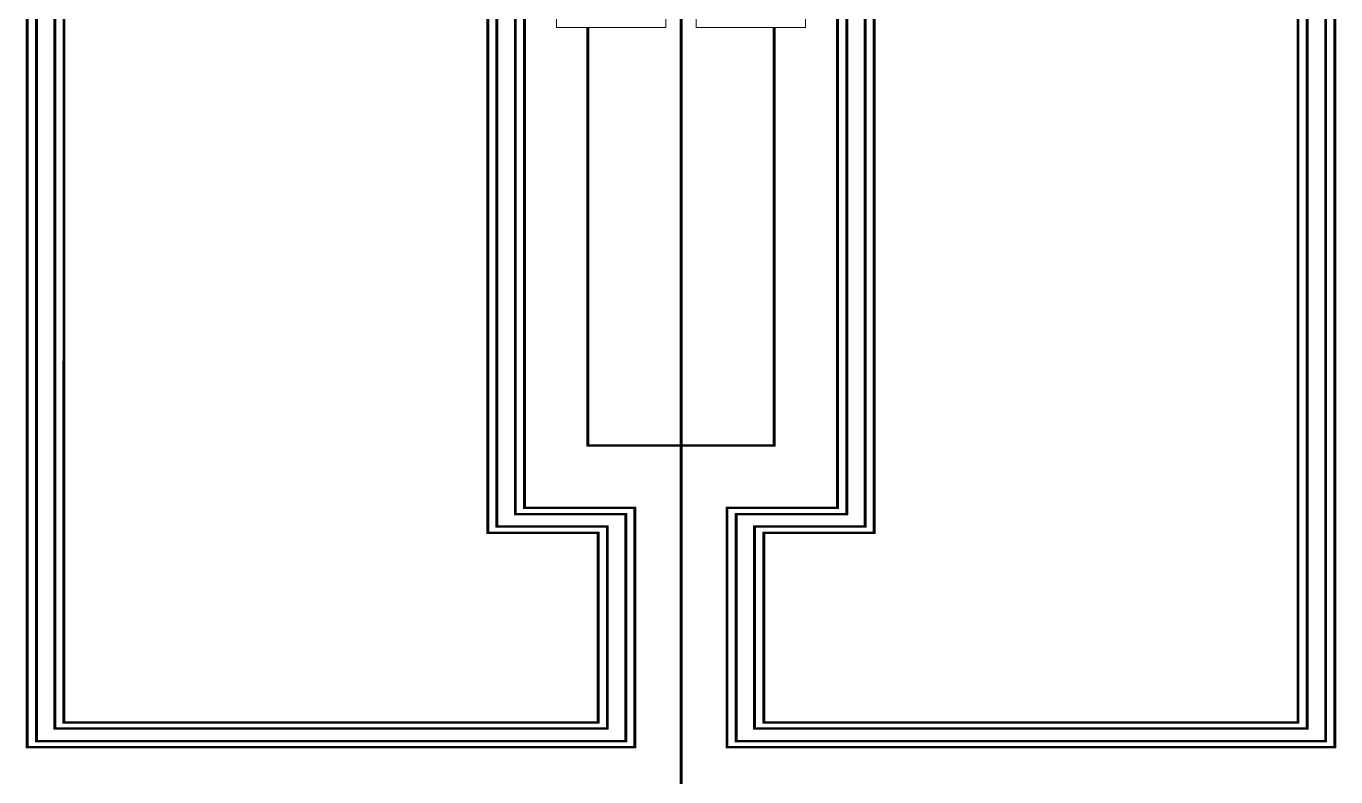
# Model space of a CAD drawing. Extents: x 44111 to 90315, y 4379 to 151689.
# Drawn here: x 62193 to 63928, y 131771 to 132765 of the extents above; entities that cross this region are included whole.
import ezdxf

# ---------------------------------------------------------------- set-up
doc = ezdxf.new("R2010")
doc.units = 0
doc.header["$LTSCALE"] = 1000
doc.header["$MEASUREMENT"] = 0
doc.layers.add('细线', color=8, linetype='Continuous', lineweight=0)

msp = doc.modelspace()

# ---------------------------------------------------------------- linework, layer by layer
at = {"layer": '细线'}
for p, q in [((63913.3, 131818.9), (63913.3, 134654.5)), ((63914.6, 134655.4), (63914.6, 131818)), ((63915.9, 134656.3), (63915.9, 131817.1)), ((63925.5, 131810.7), (63925.5, 134662.7)), ((63926.8, 134663.6), (63926.8, 131809.7)), ((63928.1, 134664.6), (63928.1, 131808.8)), ((63888.9, 131835.4), (63888.9, 134638)), ((63890.2, 134638.9), (63890.2, 131834.5)), ((63891.5, 134639.9), (63891.5, 131833.5)), ((63876.7, 131843.6), (63876.7, 134629.8)), ((63878, 131842.7), (63878, 134630.7)), ((63879.3, 134631.6), (63879.3, 131841.8)), ((62803.3, 134379.5), (62803.3, 132092.9)), ((62804.6, 134378.6), (62804.6, 132093.9)), ((62805.9, 132094.8), (62805.9, 134377.7)), ((63315.4, 132094.8), (63315.4, 134377.7)), ((63316.7, 134378.6), (63316.7, 132093.9)), ((63318, 134379.5), (63318, 132092.9)), ((62815.5, 134371.3), (62815.5, 132101.2)), ((62816.8, 132102.1), (62816.8, 134370.4)), ((62818.1, 132103), (62818.1, 134369.4)), ((63303.3, 132103), (63303.3, 134369.4)), ((63304.6, 132102.1), (63304.6, 134370.4)), ((63305.9, 134371.3), (63305.9, 132101.2)), ((62839.9, 134354.8), (62839.9, 132117.6)), ((62841.2, 132118.6), (62841.2, 134353.9)), ((62842.5, 132119.5), (62842.5, 134353)), ((62852.1, 134346.6), (62852.1, 132125.9)), ((62853.4, 132126.8), (62853.4, 134345.7)), ((62854.7, 132127.7), (62854.7, 134344.7)), ((63266.7, 132127.7), (63266.7, 134344.7)), ((63268, 132126.8), (63268, 134345.7)), ((63269.3, 134346.6), (63269.3, 132125.9)), ((63278.9, 132119.5), (63278.9, 134353)), ((63280.2, 132118.6), (63280.2, 134353.9)), ((63281.5, 134354.8), (63281.5, 132117.6)), ((63059.4, 134258.5), (63059.4, 132210.4)), ((63060.7, 134259.4), (63060.7, 132209.4)), ((63062, 134258.5), (63062, 132210.4)), ((63040.7, 132763.1), (63040.7, 132891.5)), ((63080.7, 132763.1), (63080.7, 132891.5)), ((62895.6, 132846.5), (62895.6, 132763.1)), ((63225.8, 132846.5), (63225.8, 132763.1)), ((62193.3, 132819.2), (62193.3, 131808.8)), ((62194.6, 132819.2), (62194.6, 131809.7)), ((62195.9, 131810.7), (62195.9, 132819.2)), ((62205.5, 132819.2), (62205.5, 131817.1)), ((62206.8, 132819.2), (62206.8, 131818)), ((62208.1, 131818.9), (62208.1, 132819.2)), ((62229.9, 132819.2), (62229.9, 131833.5)), ((62231.2, 132819.2), (62231.2, 131834.5)), ((62232.5, 131835.4), (62232.5, 132819.2)), ((62242.1, 132819.2), (62242, 131841.8)), ((62243.3, 131842.7), (62243.3, 132819.2)), ((62244.6, 131843.6), (62244.6, 132819.2)), ((62895.6, 132763.1), (62935.8, 132763.1)), ((62935.8, 132763.1), (62935.8, 132208.5)), ((62935.8, 132763.1), (62937.1, 132763.1)), ((62937.1, 132763.1), (62937.1, 132209.4)), ((62937.1, 132763.1), (62938.4, 132763.1)), ((62938.4, 132210.4), (62938.4, 132763.1)), ((62938.4, 132763.1), (63040.7, 132763.1)), ((63182.9, 132763.1), (63080.7, 132763.1)), ((63182.9, 132210.4), (63182.9, 132763.1)), ((63182.9, 132763.1), (63184.2, 132763.1)), ((63184.2, 132763.1), (63184.2, 132209.4)), ((63184.2, 132763.1), (63185.5, 132763.1)), ((63185.5, 132763.1), (63185.5, 132208.5)), ((63225.8, 132763.1), (63185.5, 132763.1)), ((62937.1, 132209.4), (62935.8, 132208.5)), ((62935.8, 132208.5), (63001, 132208.5)), ((62937.1, 132209.4), (62938.4, 132210.4)), ((62937.1, 132209.4), (63001, 132209.4)), ((63001, 132210.4), (62938.4, 132210.4)), ((63001, 132210.4), (63001, 132209.4)), ((63002.1, 132210.4), (63001, 132210.4)), ((63001, 132209.4), (63001, 132208.5)), ((63001, 132209.4), (63002.1, 132209.4)), ((63001, 132208.5), (63002.1, 132208.5)), ((63002.1, 132210.4), (63002.1, 132209.4)), ((63003.3, 132210.4), (63002.1, 132210.4)), ((63002.1, 132209.4), (63002.1, 132208.5)), ((63002.1, 132209.4), (63003.3, 132209.4)), ((63002.1, 132208.5), (63003.3, 132208.5)), ((63003.3, 132209.4), (63003.3, 132210.4)), ((63011.9, 132210.4), (63003.3, 132210.4)), ((63003.3, 132208.5), (63003.3, 132209.4)), ((63003.3, 132209.4), (63011.9, 132209.4)), ((63003.3, 132208.5), (63011.9, 132208.5)), ((63011.9, 132210.4), (63011.9, 132209.4)), ((63013.1, 132210.4), (63011.9, 132210.4)), ((63011.9, 132209.4), (63011.9, 132208.5)), ((63011.9, 132209.4), (63013.1, 132209.4)), ((63011.9, 132208.5), (63013.1, 132208.5)), ((63013.1, 132210.4), (63013.1, 132209.4)), ((63014.3, 132210.4), (63013.1, 132210.4)), ((63013.1, 132209.4), (63013.1, 132208.5)), ((63013.1, 132209.4), (63014.3, 132209.4)), ((63013.1, 132208.5), (63014.3, 132208.5)), ((63014.3, 132209.4), (63014.3, 132210.4)), ((63033.9, 132210.4), (63014.3, 132210.4)), ((63014.3, 132208.5), (63014.3, 132209.4)), ((63014.3, 132209.4), (63033.9, 132209.4)), ((63014.3, 132208.5), (63033.9, 132208.5)), ((63033.9, 132210.4), (63033.9, 132209.4)), ((63035, 132210.4), (63033.9, 132210.4)), ((63033.9, 132209.4), (63033.9, 132208.5)), ((63033.9, 132209.4), (63035, 132209.4)), ((63033.9, 132208.5), (63035, 132208.5)), ((63035, 132210.4), (63035, 132209.4)), ((63036.2, 132210.4), (63035, 132210.4)), ((63035, 132209.4), (63035, 132208.5)), ((63035, 132209.4), (63036.2, 132209.4)), ((63035, 132208.5), (63036.2, 132208.5)), ((63036.2, 132209.4), (63036.2, 132210.4)), ((63044.9, 132210.4), (63036.2, 132210.4)), ((63036.2, 132208.5), (63036.2, 132209.4)), ((63036.2, 132209.4), (63044.9, 132209.4)), ((63036.2, 132208.5), (63044.9, 132208.5)), ((63044.9, 132210.4), (63044.9, 132209.4)), ((63046, 132210.4), (63044.9, 132210.4)), ((63044.9, 132209.4), (63044.9, 132208.5)), ((63044.9, 132209.4), (63046, 132209.4)), ((63044.9, 132208.5), (63046, 132208.5)), ((63046, 132209.4), (63046, 132210.4)), ((63047.2, 132210.4), (63046, 132210.4)), ((63046, 132208.5), (63046, 132209.4)), ((63046, 132209.4), (63047.2, 132209.4)), ((63046, 132208.5), (63047.2, 132208.5)), ((63047.2, 132209.4), (63047.2, 132210.4)), ((63059.4, 132210.4), (63047.2, 132210.4)), ((63047.2, 132208.5), (63047.2, 132209.4)), ((63047.2, 132209.4), (63060.7, 132209.4)), ((63047.2, 132208.5), (63059.4, 132208.5)), ((63060.7, 132209.4), (63059.4, 132210.4)), ((63060.7, 132209.4), (63059.4, 132208.5)), ((63059.4, 132208.5), (63059.4, 131720.1)), ((63060.7, 132209.4), (63062, 132210.4)), ((63184.2, 132209.4), (63060.7, 132209.4)), ((63060.7, 132209.4), (63062, 132208.5)), ((63060.7, 132209.4), (63060.7, 131719.2)), ((63062, 132210.4), (63182.9, 132210.4)), ((63185.5, 132208.5), (63062, 132208.5)), ((63062, 132208.5), (63062, 131720.1)), ((63184.2, 132209.4), (63182.9, 132210.4)), ((63184.2, 132209.4), (63185.5, 132208.5)), ((62853.4, 132126.8), (62852.1, 132125.9)), ((62852.1, 132125.9), (62881.4, 132125.9)), ((62853.4, 132126.8), (62854.7, 132127.7)), ((62881.4, 132126.8), (62853.4, 132126.8)), ((62881.4, 132127.7), (62854.7, 132127.7)), ((62881.4, 132127.7), (62881.4, 132126.8)), ((62882.6, 132127.7), (62881.4, 132127.7)), ((62881.4, 132126.8), (62881.4, 132125.9)), ((62882.6, 132126.8), (62881.4, 132126.8)), ((62881.4, 132125.9), (62882.6, 132125.9)), ((62882.6, 132126.8), (62882.6, 132127.7)), ((63001, 132127.7), (62882.6, 132127.7)), ((62882.6, 132125.9), (62882.6, 132126.8)), ((62999.7, 132126.8), (62882.6, 132126.8)), ((62882.6, 132125.9), (62998.4, 132125.9)), ((62999.7, 132126.8), (62998.4, 132125.9)), ((62998.4, 132125.9), (62998.4, 131810.7)), ((62999.7, 132126.8), (63001, 132127.7)), ((62999.7, 131809.7), (62999.7, 132126.8)), ((63001, 131808.8), (63001, 132127.7)), ((63120.3, 131808.8), (63120.3, 132127.7)), ((63121.6, 132126.8), (63120.3, 132127.7)), ((63120.3, 132127.7), (63266.7, 132127.7)), ((63121.6, 132126.8), (63268, 132126.8)), ((63121.6, 131809.7), (63121.6, 132126.8)), ((63121.6, 132126.8), (63122.9, 132125.9)), ((63122.9, 132125.9), (63122.9, 131810.7)), ((63269.3, 132125.9), (63122.9, 132125.9)), ((63268, 132126.8), (63266.7, 132127.7)), ((63268, 132126.8), (63269.3, 132125.9)), ((62841.2, 132118.6), (62839.9, 132117.6)), ((62839.9, 132117.6), (62881.4, 132117.6)), ((62841.2, 132118.6), (62842.5, 132119.5)), ((62881.4, 132118.6), (62841.2, 132118.6)), ((62881.4, 132119.5), (62842.5, 132119.5)), ((62881.4, 132119.5), (62881.4, 132118.6)), ((62882.6, 132119.5), (62881.4, 132119.5)), ((62881.4, 132118.6), (62881.4, 132117.6)), ((62882.6, 132118.6), (62881.4, 132118.6)), ((62881.4, 132117.6), (62882.6, 132117.6)), ((62882.6, 132118.6), (62882.6, 132119.5)), ((62988.8, 132119.5), (62882.6, 132119.5)), ((62882.6, 132117.6), (62882.6, 132118.6)), ((62987.5, 132118.6), (62882.6, 132118.6)), ((62882.6, 132117.6), (62986.2, 132117.6)), ((62987.5, 132118.6), (62986.2, 132117.6)), ((62986.2, 132117.6), (62986.2, 131818.9)), ((62987.5, 132118.6), (62988.8, 132119.5)), ((62987.5, 132118.6), (62987.5, 131818)), ((62988.8, 131817.1), (62988.8, 132119.5)), ((63133.8, 132118.6), (63132.5, 132119.5)), ((63132.5, 132119.5), (63278.9, 132119.5)), ((63132.5, 131843.6), (63132.5, 132119.5)), ((63133.8, 132118.6), (63280.2, 132118.6)), ((63133.8, 132118.6), (63135.1, 132117.6)), ((63133.8, 132118.6), (63133.8, 131843.6)), ((63281.5, 132117.6), (63135.1, 132117.6)), ((63135.1, 132117.6), (63135.1, 131843.6)), ((63280.2, 132118.6), (63278.9, 132119.5)), ((63280.2, 132118.6), (63281.5, 132117.6)), ((62804.6, 132093.9), (62803.3, 132092.9)), ((62803.3, 132092.9), (62881.4, 132092.9)), ((62804.6, 132093.9), (62805.9, 132094.8)), ((62804.6, 132093.9), (62881.4, 132093.9)), ((62881.4, 132094.8), (62805.9, 132094.8)), ((62816.8, 132102.1), (62815.5, 132101.2)), ((62815.5, 132101.2), (62881.4, 132101.2)), ((62816.8, 132102.1), (62818.1, 132103)), ((62881.4, 132102.1), (62816.8, 132102.1)), ((62881.4, 132103), (62818.1, 132103)), ((62881.4, 132103), (62881.4, 132102.1)), ((62882.6, 132103), (62881.4, 132103)), ((62881.4, 132102.1), (62881.4, 132101.2)), ((62882.6, 132102.1), (62881.4, 132102.1)), ((62881.4, 132101.2), (62882.6, 132101.2)), ((62881.4, 132094.8), (62881.4, 132093.9)), ((62882.6, 132094.8), (62881.4, 132094.8)), ((62881.4, 132093.9), (62881.4, 132092.9)), ((62881.4, 132093.9), (62882.6, 132093.9)), ((62881.4, 132092.9), (62882.6, 132092.9)), ((62882.6, 132102.1), (62882.6, 132103)), ((62964.4, 132103), (62882.6, 132103)), ((62882.6, 132101.2), (62882.6, 132102.1)), ((62963.1, 132102.1), (62882.6, 132102.1)), ((62882.6, 132101.2), (62961.8, 132101.2)), ((62882.6, 132093.9), (62882.6, 132094.8)), ((62952.2, 132094.8), (62882.6, 132094.8)), ((62882.6, 132092.9), (62882.6, 132093.9)), ((62882.6, 132093.9), (62950.9, 132093.9)), ((62882.6, 132092.9), (62949.6, 132092.9)), ((62950.9, 132093.9), (62949.6, 132092.9)), ((62949.6, 132092.9), (62949.6, 131843.6)), ((62950.9, 132093.9), (62952.2, 132094.8)), ((62950.9, 132093.9), (62950.9, 131842.7)), ((62952.2, 131841.8), (62952.2, 132094.8)), ((62963.1, 132102.1), (62961.8, 132101.2)), ((62961.8, 132101.2), (62961.8, 131835.4)), ((62963.1, 132102.1), (62964.4, 132103)), ((62963.1, 132102.1), (62963.1, 131834.5)), ((62964.4, 131833.5), (62964.4, 132103)), ((63158.2, 132102.1), (63156.9, 132103)), ((63156.9, 132103), (63303.3, 132103)), ((63156.9, 131843.6), (63156.9, 132103)), ((63158.2, 132102.1), (63304.6, 132102.1)), ((63158.2, 132102.1), (63159.5, 132101.2)), ((63158.2, 132102.1), (63158.2, 131843.6)), ((63305.9, 132101.2), (63159.5, 132101.2)), ((63159.5, 132101.2), (63159.5, 131843.6)), ((63170.4, 132093.9), (63169.1, 132094.8)), ((63169.1, 132094.8), (63315.4, 132094.8)), ((63169.1, 131841.8), (63169.1, 132094.8)), ((63170.4, 132093.9), (63170.4, 131842.7)), ((63316.7, 132093.9), (63170.4, 132093.9)), ((63170.4, 132093.9), (63171.7, 132092.9)), ((63171.7, 132092.9), (63171.7, 131843.6)), ((63318, 132092.9), (63171.7, 132092.9)), ((63304.6, 132102.1), (63303.3, 132103)), ((63304.6, 132102.1), (63305.9, 132101.2)), ((63316.7, 132093.9), (63315.4, 132094.8)), ((63316.7, 132093.9), (63318, 132092.9)), ((62229.9, 131833.5), (62881.4, 131833.5)), ((62881.4, 131834.5), (62231.2, 131834.5)), ((62881.4, 131835.4), (62232.5, 131835.4)), ((62242, 131841.8), (62881.4, 131841.8)), ((62243.3, 131842.7), (62881.4, 131842.7)), ((62881.4, 131843.6), (62244.6, 131843.6)), ((62881.4, 131843.6), (62881.4, 131842.7)), ((62882.6, 131843.6), (62881.4, 131843.6)), ((62881.4, 131842.7), (62881.4, 131841.8)), ((62881.4, 131842.7), (62882.6, 131842.7)), ((62881.4, 131841.8), (62882.6, 131841.8)), ((62881.4, 131835.4), (62881.4, 131834.5)), ((62882.6, 131835.4), (62881.4, 131835.4)), ((62881.4, 131834.5), (62881.4, 131833.5)), ((62882.6, 131834.5), (62881.4, 131834.5)), ((62881.4, 131833.5), (62882.6, 131833.5)), ((62882.6, 131842.7), (62882.6, 131843.6)), ((62949.6, 131843.6), (62882.6, 131843.6)), ((62882.6, 131841.8), (62882.6, 131842.7)), ((62882.6, 131842.7), (62950.9, 131842.7)), ((62882.6, 131841.8), (62952.2, 131841.8)), ((62882.6, 131834.5), (62882.6, 131835.4)), ((62961.8, 131835.4), (62882.6, 131835.4)), ((62882.6, 131833.5), (62882.6, 131834.5)), ((62963.1, 131834.5), (62882.6, 131834.5)), ((62882.6, 131833.5), (62964.4, 131833.5)), ((62950.9, 131842.7), (62949.6, 131843.6)), ((62950.9, 131842.7), (62952.2, 131841.8)), ((62963.1, 131834.5), (62961.8, 131835.4)), ((62963.1, 131834.5), (62964.4, 131833.5)), ((63133.8, 131843.6), (63132.5, 131843.6)), ((63132.5, 131842.7), (63132.5, 131843.6)), ((63132.5, 131842.7), (63133.8, 131842.7)), ((63132.5, 131841.8), (63132.5, 131842.7)), ((63132.5, 131841.8), (63133.8, 131841.8)), ((63132.5, 131835.4), (63132.5, 131841.8)), ((63133.8, 131835.4), (63132.5, 131835.4)), ((63132.5, 131834.5), (63132.5, 131835.4)), ((63133.8, 131834.5), (63132.5, 131834.5)), ((63132.5, 131833.5), (63132.5, 131834.5)), ((63132.5, 131833.5), (63133.8, 131833.5)), ((63132.5, 131818.9), (63132.5, 131833.5)), ((63135.1, 131843.6), (63133.8, 131843.6)), ((63133.8, 131843.6), (63133.8, 131842.7)), ((63133.8, 131842.7), (63135.1, 131842.7)), ((63133.8, 131842.7), (63133.8, 131841.8)), ((63133.8, 131841.8), (63135.1, 131841.8)), ((63133.8, 131841.8), (63133.8, 131835.4)), ((63135.1, 131835.4), (63133.8, 131835.4)), ((63133.8, 131835.4), (63133.8, 131834.5)), ((63135.1, 131834.5), (63133.8, 131834.5)), ((63133.8, 131834.5), (63133.8, 131833.5)), ((63133.8, 131833.5), (63135.1, 131833.5)), ((63133.8, 131833.5), (63133.8, 131818.9)), ((63135.1, 131843.6), (63135.1, 131842.7)), ((63135.1, 131842.7), (63135.1, 131841.8)), ((63135.1, 131841.8), (63135.1, 131835.4)), ((63135.1, 131835.4), (63135.1, 131834.5)), ((63135.1, 131834.5), (63135.1, 131833.5)), ((63135.1, 131833.5), (63135.1, 131818.9)), ((63158.2, 131843.6), (63156.9, 131843.6)), ((63156.9, 131842.7), (63156.9, 131843.6)), ((63156.9, 131842.7), (63158.2, 131842.7)), ((63156.9, 131841.8), (63156.9, 131842.7)), ((63156.9, 131841.8), (63158.2, 131841.8)), ((63156.9, 131835.4), (63156.9, 131841.8)), ((63158.2, 131835.4), (63156.9, 131835.4)), ((63156.9, 131834.5), (63156.9, 131835.4)), ((63158.2, 131834.5), (63156.9, 131833.5)), ((63156.9, 131833.5), (63156.9, 131834.5)), ((63158.2, 131834.5), (63156.9, 131834.5)), ((63156.9, 131833.5), (63891.5, 131833.5)), ((63159.5, 131843.6), (63158.2, 131843.6)), ((63158.2, 131843.6), (63158.2, 131842.7)), ((63158.2, 131842.7), (63159.5, 131842.7)), ((63158.2, 131842.7), (63158.2, 131841.8)), ((63158.2, 131841.8), (63159.5, 131841.8)), ((63158.2, 131841.8), (63158.2, 131835.4)), ((63158.2, 131834.5), (63159.5, 131835.4)), ((63158.2, 131835.4), (63158.2, 131834.5)), ((63159.5, 131835.4), (63158.2, 131835.4)), ((63890.2, 131834.5), (63158.2, 131834.5)), ((63159.5, 131843.6), (63159.5, 131842.7)), ((63159.5, 131842.7), (63159.5, 131841.8)), ((63159.5, 131841.8), (63159.5, 131835.4)), ((63159.5, 131835.4), (63888.9, 131835.4)), ((63170.4, 131842.7), (63169.1, 131841.8)), ((63169.1, 131841.8), (63879.3, 131841.8)), ((63170.4, 131842.7), (63171.7, 131843.6)), ((63170.4, 131842.7), (63878, 131842.7)), ((63171.7, 131843.6), (63876.7, 131843.6)), ((62194.6, 131809.7), (62881.4, 131809.7)), ((62881.4, 131810.7), (62195.9, 131810.7)), ((62205.5, 131817.1), (62881.4, 131817.1)), ((62206.8, 131818), (62881.4, 131818)), ((62881.4, 131818.9), (62208.1, 131818.9)), ((62881.4, 131818.9), (62881.4, 131818)), ((62882.6, 131818.9), (62881.4, 131818.9)), ((62881.4, 131818), (62881.4, 131817.1)), ((62881.4, 131818), (62882.6, 131818)), ((62881.4, 131817.1), (62882.6, 131817.1)), ((62881.4, 131810.7), (62881.4, 131809.7)), ((62882.6, 131810.7), (62881.4, 131810.7)), ((62881.4, 131809.7), (62881.4, 131808.8)), ((62881.4, 131809.7), (62882.6, 131809.7)), ((62882.6, 131818), (62882.6, 131818.9)), ((62986.2, 131818.9), (62882.6, 131818.9)), ((62882.6, 131817.1), (62882.6, 131818)), ((62882.6, 131818), (62987.5, 131818)), ((62882.6, 131817.1), (62988.8, 131817.1)), ((62882.6, 131809.7), (62882.6, 131810.7)), ((62998.4, 131810.7), (62882.6, 131810.7)), ((62882.6, 131808.8), (62882.6, 131809.7)), ((62882.6, 131809.7), (62999.7, 131809.7)), ((62987.5, 131818), (62986.2, 131818.9)), ((62987.5, 131818), (62988.8, 131817.1)), ((62999.7, 131809.7), (62998.4, 131810.7)), ((62999.7, 131809.7), (63001, 131808.8)), ((63121.6, 131809.7), (63120.3, 131808.8)), ((63121.6, 131809.7), (63122.9, 131810.7)), ((63121.6, 131809.7), (63926.8, 131809.7)), ((63925.5, 131810.7), (63122.9, 131810.7)), ((63133.8, 131818.9), (63132.5, 131818.9)), ((63132.5, 131818), (63132.5, 131818.9)), ((63133.8, 131818), (63132.5, 131817.1)), ((63132.5, 131817.1), (63132.5, 131818)), ((63132.5, 131818), (63133.8, 131818)), ((63132.5, 131817.1), (63915.9, 131817.1)), ((63133.8, 131818), (63135.1, 131818.9)), ((63133.8, 131818.9), (63133.8, 131818)), ((63135.1, 131818.9), (63133.8, 131818.9)), ((63133.8, 131818), (63914.6, 131818)), ((63135.1, 131818.9), (63913.3, 131818.9)), ((62193.3, 131808.8), (62881.4, 131808.8)), ((62881.4, 131808.8), (62882.6, 131808.8)), ((62882.6, 131808.8), (63001, 131808.8)), ((63120.3, 131808.8), (63928.1, 131808.8))]:
    msp.add_line(p, q, dxfattribs=at)

doc.saveas('drawing.dxf')
